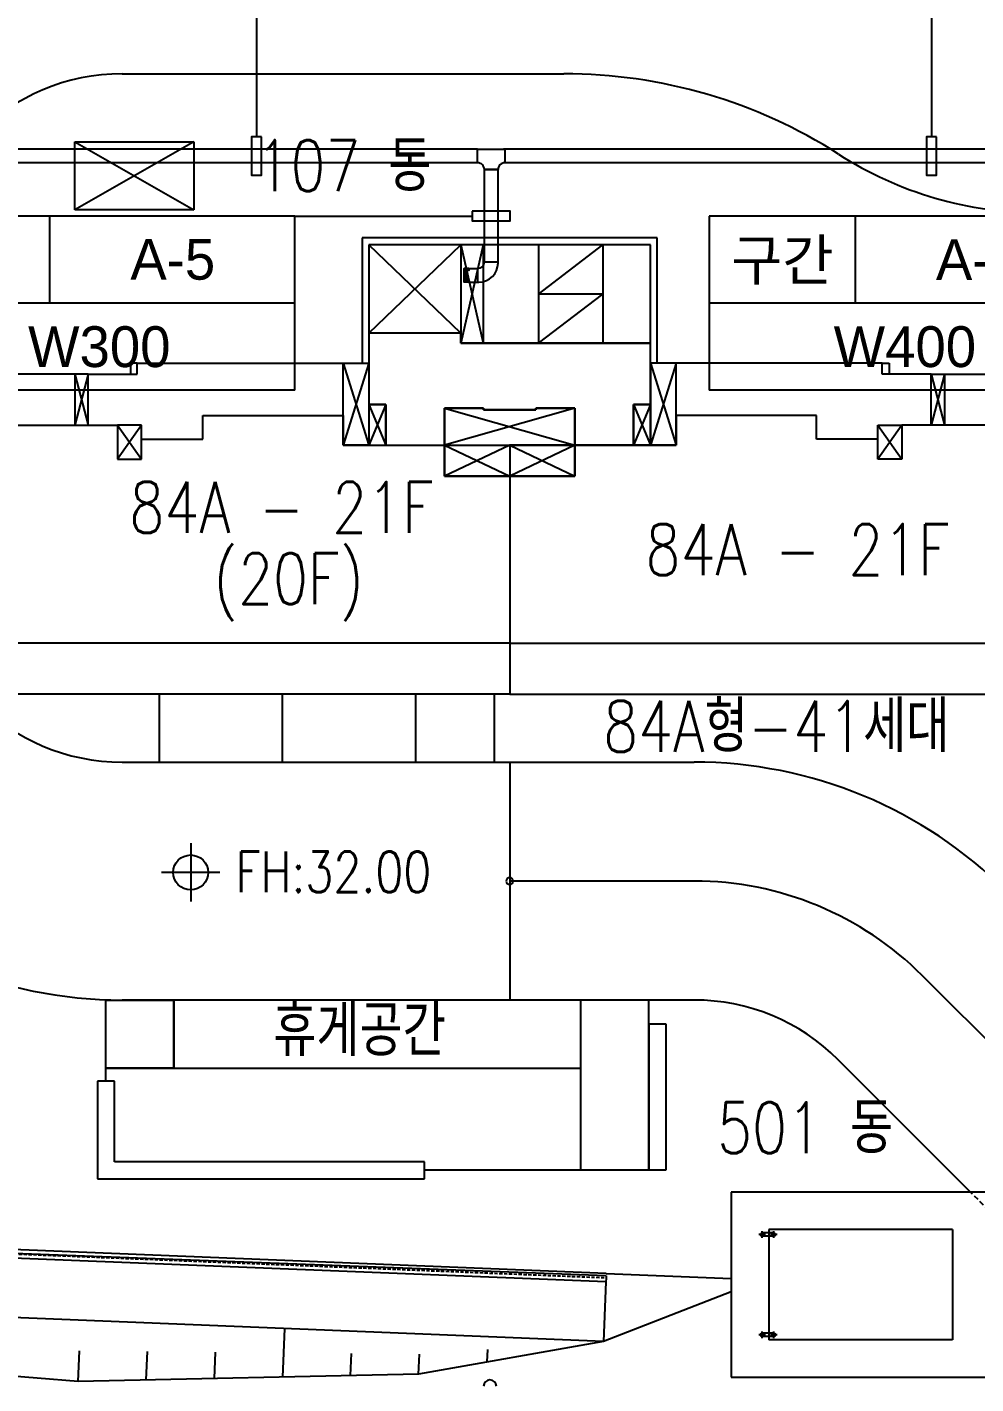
# Model space of a CAD drawing. Header units: millimetres. Extents: x 1145859089 to 1147511753, y -1047484727 to -1047247487.
# Drawn here: x 1147251434 to 1147279347, y -1047447211 to -1047407298 of the extents above; entities that cross this region are included whole.
import ezdxf
from ezdxf.enums import TextEntityAlignment as Align
from ezdxf.xclip import XClip

# ---------------------------------------------------------------- set-up
doc = ezdxf.new("R2010")
doc.units = ezdxf.units.MM
doc.header["$LTSCALE"] = 100
doc.header["$MEASUREMENT"] = 0
doc.header["$XCLIPFRAME"] = 2
doc.linetypes.add('단지배치도$0$HID', pattern=[2.3, 1.5, -0.8])
doc.linetypes.add('단지배치도$0$HIDDEN', pattern=[9.525, 6.35, -3.175])
doc.layers.get('0').update_dxf_attribs({"linetype": 'CONTINUOUS'})
for name, color, linetype in [('0-BLOCK', 2, 'CONTINUOUS'), ('TRAY', 1, 'CONTINUOUS'), ('TRAY(전력용)', 1, 'CONTINUOUS'), ('XREF', 135, 'CONTINUOUS'), ('단지배치도$0$S240910', 33, 'CONTINUOUS'), ('단지배치도$0$W240910', 135, 'CONTINUOUS')]:
    doc.layers.add(name, color=color, linetype=linetype)
doc.styles.add('WL', font='울릉도L_5.TTF')
doc.styles.add('단지배치도$0$WS1', font='romans.shx', dxfattribs={"width": 0.8, "bigfont": 'whgtxt.shx'})

# ---------------------------------------------------------------- blocks, each defined once
blk = doc.blocks.new('단지배치도$0$zw$9902')
at = {"layer": '단지배치도$0$W240910'}
for p, q in [((-6040, -37300, 0), (6951, -37300, 0)), ((-7438, -39300), (-3938, -39300)), ((-7438, -41300), (-7438, -39300)), ((-7438, -39300), (-3938, -41300)), ((-3938, -39300), (-7438, -41300)), ((-3938, -39300), (-3938, -41300)), ((-3938, -41300), (-7438, -41300)), ((9700, -42130, 0), (1020, -42130, 0)), ((1020, -42130, 0), (1020, -45810, 0)), ((9700, -45810, 0), (9700, -42130, 0)), ((3920, -42330, 0), (1220, -42330, 0)), ((1220, -42330, 0), (1220, -44930, 0)), ((3920, -44930, 0), (1220, -42330, 0)), ((1220, -44930, 0), (3920, -42330, 0)), ((4580, -42330, 0), (3920, -42330, 0)), ((3920, -42330, 0), (3920, -45230, 0)), ((3920, -42330, 0), (4580, -45230, 0)), ((4580, -42330, 0), (3920, -45230, 0)), ((9500, -42330, 0), (4580, -42330, 0)), ((4580, -42330, 0), (4580, -45230, 0)), ((6210, -42330, 0), (6210, -45230, 0)), ((6210, -43780, 0), (8100, -42330, 0)), ((8100, -42330, 0), (8100, -45230, 0)), ((9500, -45230, 0), (9500, -42330, 0)), ((8100, -43780, 0), (6210, -43780, 0)), ((6210, -45230, 0), (8100, -43780, 0)), ((3920, -44930, 0), (1220, -44930, 0)), ((1220, -44930, 0), (1220, -47030, 0)), ((3920, -45230, 0), (3920, -44930, 0)), ((3920, -45230, 0), (4580, -45230, 0)), ((9500, -45230, 0), (3920, -45230, 0)), ((4580, -45230, 0), (9500, -45230, 0)), ((9500, -47030, 0), (9500, -45230, 0)), ((-5600, -45810, 0), (-5800, -45810, 0)), ((-5800, -45810, 0), (-5800, -46140, 0)), ((-5600, -46140, 0), (-5600, -45810, 0)), ((-5600, -45810, 0), (460, -45810, 0)), ((460, -48230, 0), (460, -45810, 0)), ((460, -45810, 0), (1220, -45810, 0)), ((460, -45810, 0), (1220, -48230, 0)), ((1220, -45810, 0), (460, -48230, 0)), ((1220, -45810, 0), (1220, -48230, 0)), ((10260, -45810, 0), (9500, -45810, 0)), ((9500, -45810, 0), (9500, -48230, 0)), ((10260, -45810, 0), (9500, -48230, 0)), ((9500, -45810, 0), (10260, -48230, 0)), ((10260, -48230, 0), (10260, -45810, 0)), ((16320, -45810, 0), (10260, -45810, 0)), ((16320, -46140, 0), (16320, -45810, 0)), ((16320, -45810, 0), (16520, -45810, 0)), ((16520, -45810, 0), (16520, -46140, 0)), ((-7435, -46140, 0), (-9670, -46140, 0)), ((-7045, -46140, 0), (-7435, -46140, 0)), ((-7435, -46140, 0), (-7435, -47640, 0)), ((-7435, -46140, 0), (-7045, -47640, 0)), ((-7045, -46140, 0), (-7435, -47640, 0)), ((-7045, -46140, 0), (-5600, -46140, 0)), ((-7045, -47640, 0), (-7045, -46140, 0)), ((17765, -46140, 0), (16320, -46140, 0)), ((17765, -47640, 0), (17765, -46140, 0)), ((17765, -46140, 0), (18155, -46140, 0)), ((18155, -46140, 0), (17765, -47640, 0)), ((17765, -46140, 0), (18155, -47640, 0)), ((18155, -46140, 0), (18155, -47640, 0)), ((18155, -46140, 0), (20390, -46140, 0)), ((1720, -47030, 0), (1220, -47030, 0)), ((1220, -47030, 0), (1220, -48230, 0)), ((1220, -47030, 0), (1720, -47030, 0)), ((1720, -47030, 0), (1220, -48230, 0)), ((1220, -47030, 0), (1720, -48230, 0)), ((1720, -48230, 0), (1720, -47030, 0)), ((1720, -47030, 0), (1720, -48230, 0)), ((9500, -47030, 0), (9000, -47030, 0)), ((9000, -47030, 0), (9000, -48230, 0)), ((9000, -48230, 0), (9000, -47030, 0)), ((9000, -47030, 0), (9500, -47030, 0)), ((9000, -47030, 0), (9500, -48230, 0)), ((9500, -47030, 0), (9000, -48230, 0)), ((9500, -48230, 0), (9500, -47030, 0)), ((-3670, -48050, 0), (-3670, -47350, 0)), ((-3670, -47350, 0), (460, -47350, 0)), ((460, -47350, 0), (460, -48230, 0)), ((4590, -47140, 0), (3440, -47140, 0)), ((3440, -47140, 0), (3440, -48230, 0)), ((3440, -48230, 0), (3440, -47140, 0)), ((3440, -47140, 0), (4590, -47140, 0)), ((7280, -47140, 0), (3440, -48230, 0)), ((3440, -47140, 0), (7280, -48230, 0)), ((4590, -47190, 0), (4590, -47140, 0)), ((4590, -47140, 0), (4590, -47190, 0)), ((6130, -47190, 0), (4590, -47190, 0)), ((4590, -47190, 0), (6130, -47190, 0)), ((7280, -47140, 0), (6130, -47140, 0)), ((6130, -47140, 0), (6130, -47190, 0)), ((6130, -47190, 0), (6130, -47140, 0)), ((6130, -47140, 0), (7280, -47140, 0)), ((7280, -48230, 0), (7280, -47140, 0)), ((7280, -47140, 0), (7280, -48230, 0)), ((14390, -47350, 0), (10260, -47350, 0)), ((10260, -47350, 0), (10260, -48230, 0)), ((14390, -48050, 0), (14390, -47350, 0)), ((-9670, -47640, 0), (-6180, -47640, 0)), ((-7435, -47640, 0), (-7045, -47640, 0)), ((-5475, -47640, 0), (-6180, -47640, 0)), ((-6180, -47640, 0), (-6180, -48640, 0)), ((-6180, -47640, 0), (-5475, -48640, 0)), ((-5475, -47640, 0), (-6180, -48640, 0)), ((-6180, -47640, 0), (-6180, -48640, 0)), ((-5475, -48640, 0), (-5475, -47640, 0)), ((16195, -48640, 0), (16195, -47640, 0)), ((16195, -47640, 0), (16900, -47640, 0)), ((16900, -47640, 0), (16195, -48640, 0)), ((16195, -47640, 0), (16900, -48640, 0)), ((16900, -47640, 0), (16900, -48640, 0)), ((20390, -47640, 0), (16900, -47640, 0)), ((16900, -47640, 0), (16900, -48640, 0)), ((18155, -47640, 0), (17765, -47640, 0)), ((-5475, -48640, 0), (-5475, -48050, 0)), ((-5475, -48050, 0), (-3670, -48050, 0)), ((1220, -48230, 0), (460, -48230, 0)), ((460, -48230, 0), (1220, -48230, 0)), ((1220, -48230, 0), (1720, -48230, 0)), ((1220, -48230, 0), (1720, -48230, 0)), ((1720, -48230, 0), (3440, -48230, 0)), ((1720, -48230, 0), (3440, -48230, 0)), ((3440, -48230, 0), (5360, -48230, 0)), ((3440, -49140, 0), (3440, -48230, 0)), ((3440, -48230, 0), (5360, -48230, 0)), ((5360, -48230, 0), (3440, -49140, 0)), ((3440, -48230, 0), (5360, -49140, 0)), ((3440, -48230, 0), (3440, -49140, 0)), ((7280, -48230, 0), (5360, -48230, 0)), ((5360, -48230, 0), (5360, -49140, 0)), ((5360, -48230, 0), (7280, -48230, 0)), ((5360, -48230, 0), (7280, -49140, 0)), ((7280, -48230, 0), (5360, -49140, 0)), ((5360, -48230, 0), (5360, -49140, 0)), ((7280, -49140, 0), (7280, -48230, 0)), ((7280, -48230, 0), (9000, -48230, 0)), ((9000, -48230, 0), (7280, -48230, 0)), ((7280, -48230, 0), (7280, -49140, 0)), ((9000, -48230, 0), (9500, -48230, 0)), ((9500, -48230, 0), (9000, -48230, 0)), ((9500, -48230, 0), (10260, -48230, 0)), ((10260, -48230, 0), (9500, -48230, 0)), ((16195, -48050, 0), (14390, -48050, 0)), ((16195, -48640, 0), (16195, -48050, 0)), ((-6180, -48640, 0), (-5475, -48640, 0)), ((-6180, -48640, 0), (-5475, -48640, 0)), ((16900, -48640, 0), (16195, -48640, 0)), ((16900, -48640, 0), (16195, -48640, 0)), ((5360, -49140, 0), (3440, -49140, 0)), ((3440, -49140, 0), (5360, -49140, 0)), ((5360, -49140, 0), (7280, -49140, 0)), ((7280, -49140, 0), (5360, -49140, 0)), ((5360, -49140, 0), (5360, -54050, 0)), ((5360, -49140, 0), (5360, -54050, 0)), ((5360, -54050, 0), (-9670, -54050, 0)), ((5360, -54050, 0), (5360, -55550, 0)), ((5360, -54050, 0), (20390, -54050, 0)), ((5360, -55550, 0), (-9670, -55550, 0)), ((-4950, -55549, 0), (-4950, -57550, 0)), ((-1330, -55550, 0), (-1330, -57550, 0)), ((2590, -55550, 0), (2590, -57550, 0)), ((4900, -55550, 0), (4900, -57550, 0)), ((5360, -55550, 0), (20390, -55550, 0)), ((-6040, -57550, 0), (10783, -57550, 0)), ((5360, -57550, 0), (5360, -64550, 0)), ((-4026, -59940), (-4026, -61655)), ((-3168, -60797), (-4883, -60797)), ((10783, -61050), (5360, -61050)), ((21499, -67831, 0), (17500, -63832)), ((-6522, -66934, 0), (-6522, -64550, 0)), ((-6522, -64550, 0), (-4522, -64550, 0)), ((-6522, -66559, 0), (-6522, -64550, 0)), ((10783, -64550), (-6040, -64550)), ((-4522, -66559, 0), (-4522, -64550, 0)), ((-4522, -64550, 0), (-4522, -66559, 0)), ((7449, -69559, 0), (7449, -64559, 0)), ((7449, -69559, 0), (7449, -64559, 0)), ((9449, -69559, 0), (9449, -64559, 0)), ((9449, -65253, 0), (9449, -69559, 0)), ((9449, -69559, 0), (9449, -65253, 0)), ((9449, -65253, 0), (9949, -65253, 0)), ((9949, -65253, 0), (9949, -69559, 0)), ((9949, -65253, 0), (9949, -69559, 0)), ((-6522, -66559, 0), (7449, -66559, 0)), ((-4522, -66559, 0), (-6522, -66559, 0)), ((18917, -70199), (15025, -66307)), ((-6272, -66934, 0), (-6772, -66934, 0)), ((-6772, -66934, 0), (-6772, -69809, 0)), ((-6272, -69309, 0), (-6272, -66934, 0)), ((2853, -69309, 0), (-6272, -69309, 0)), ((2853, -69809, 0), (2853, -69309, 0)), ((-6772, -69809, 0), (2853, -69809, 0)), ((9449, -69559, 0), (2853, -69559, 0)), ((9449, -69559, 0), (7449, -69559, 0)), ((9949, -69559, 0), (9449, -69559, 0)), ((47630, -70199), (11880, -70199)), ((11880, -70199), (11880, -75649)), ((12790, -71549), (12790, -71349)), ((12980, -71399), (12790, -71399)), ((12980, -71299), (12980, -74549)), ((18390, -71299), (12980, -71299)), ((13130, -71399), (12980, -71399)), ((13130, -71549), (13130, -71349)), ((18390, -71299), (18390, -74549)), ((8192, -72844), (-18131, -71783)), ((8202, -72668), (-18023, -71677)), ((8202, -72594), (-18020, -71537)), ((12890, -71449), (12690, -71449)), ((12980, -71499), (12790, -71499)), ((13130, -71499), (12980, -71499)), ((13230, -71449), (13030, -71449)), ((8202, -72594), (11880, -72742)), ((8192, -72844), (8122, -74593)), ((8202, -72668), (8192, -72918)), ((11880, -73136), (8122, -74593)), ((8122, -74593), (-18907, -73503)), ((-1268, -74214), (-1326, -75641)), ((8122, -74593), (2679, -75554)), ((8122, -74593), (2679, -75554)), ((12890, -74399), (12690, -74399)), ((12790, -74499), (12790, -74299)), ((12980, -74349), (12790, -74349)), ((12980, -74449), (12790, -74449)), ((13130, -74349), (12980, -74349)), ((13130, -74449), (12980, -74449)), ((18390, -74549), (12980, -74549)), ((13230, -74399), (13030, -74399)), ((13130, -74499), (13130, -74299)), ((-7338, -75771), (-20219, -74735)), ((-7338, -75771), (-20219, -74735)), ((-7336, -75771), (-7300, -74872)), ((-5332, -75727), (-5299, -74890)), ((-3329, -75684), (-3298, -74909)), ((678, -75597), (704, -74946)), ((2681, -75554), (2705, -74964)), ((4697, -75198), (4712, -74827)), ((2679, -75554), (-7338, -75771)), ((2679, -75554), (-7338, -75771)), ((11880, -75649), (47630, -75649))]:
    blk.add_line(p, q, dxfattribs=at)
at = {"layer": '단지배치도$0$W240910', "linetype": '단지배치도$0$HID'}
blk.add_line((20929, -72211, 0), (18917, -70199), dxfattribs=at)
at = {"layer": '단지배치도$0$W240910', "linetype": '단지배치도$0$HIDDEN', "ltscale": 0.15}
blk.add_line((-18076, -71660), (8197, -72719), dxfattribs=at)
at = {"layer": '단지배치도$0$W240910'}
for centre, radius in [((-4026, -60797), 514), ((12790, -71449), 50), ((13130, -71449), 50), ((12790, -74399), 50), ((13130, -74399), 50)]:
    blk.add_circle(centre, radius, dxfattribs=at)
for centre, radius, start, end in [((-6040, -43300, 0), 13000, 90, 180), ((-6040, -43300, 0), 6000, 90, 180), ((6951, -52300, 0), 15000, 57.3847, 90), ((20965, -30400, 0), 11000, 237.3847, 270), ((-6040, -51550, 0), 13000, 180, 270), ((-6040, -51550, 0), 6000, 180, 270), ((10783, -70550), 13000, 45.0008, 90), ((5360, -61050), 100, 0, 180), ((5360, -61050), 100, 180, 0), ((10783, -70550), 9500, 45.0008, 90), ((10783, -70550), 6000, 45.0008, 90), ((4780, -75913), 188, 0, 180)]:
    blk.add_arc(centre, radius, start, end, dxfattribs=at)
at = {"layer": '단지배치도$0$S240910', "style": '단지배치도$0$WS1', "width": 0.8}
for s, height, p in [('107 동', 1500, (-2118, -40753)), ('84A - 21F', 1500, (-5830, -50810, 0)), ('84A - 21F', 1500, (9358, -52047, 0)), ('(20F)', 1500, (-3352, -52904, 0)), ('FH:32.00', 1200, (-2708, -61380)), ('휴게공간', 1500, (-1597, -66196)), ('501 동', 1500, (11463, -69058))]:
    blk.add_text(s, height=height, dxfattribs=at).set_placement(p)
blk.add_text('84A형-41세대', height=1500, rotation=0, dxfattribs=at).set_placement((8112, -57252, 0))
blk = doc.blocks.new('단지배치도')
blk.add_blockref('단지배치도$0$zw$9902', (141034, 142437))
blk = doc.blocks.new('A$C25E00273')
at = {"layer": 'TRAY(전력용)'}
blk.add_line((-806.11, -2312.16), (-806.11, -2313.16), dxfattribs=at)
blk.add_lwpolyline([(-803.55, -2312.16), (-803.11, -2312.16), (-803.11, -2313.16), (-806.11, -2313.16), (-806.11, -2312.16), (-805.67, -2312.16), (-805.67, -2312.36), (-805.91, -2312.36), (-805.91, -2312.96), (-803.31, -2312.96), (-803.31, -2312.36), (-803.55, -2312.36)], close=True, dxfattribs=at)
at = {"layer": 'TRAY(전력용)', "color": 7}
for centre in [(-805.61, -2312.71), (-805.11, -2312.71), (-804.61, -2312.71), (-804.11, -2312.71), (-803.61, -2312.71)]:
    blk.add_circle(centre, 0.25, dxfattribs=at)
blk = doc.blocks.new('zw$A601')
at = {"layer": 'TRAY(전력용)'}
for p, q in [((-236, 436), (164, 436)), ((-436, 236, 0), (-436, -164, 0))]:
    blk.add_line(p, q, dxfattribs=at)
for centre, radius in [((-436, 436), 200), ((-396, 396), 560)]:
    blk.add_arc(centre, radius, 270, 0, dxfattribs=at)
blk = doc.blocks.new('zw$DA96')
at = {"layer": 'TRAY(전력용)'}
blk.add_lwpolyline([(-400, 0, 0.414214), (-600, 200), (-600, 600), (200, 600), (200, 200, 0.414214), (0, 0), (-400, 0), (0, 0)], format="xyb", dxfattribs=at)
blk = doc.blocks.new('zw$EC20')
at = {"layer": 'TRAY(전력용)'}
for p, q in [((-21284, 4058, 0), (-36284, 4058, 0)), ((2417, 4058, 0), (-20524, 4058, 0)), ((-21284, 3658, 0), (-36284, 3658, 0)), ((2417, 3658, 0), (-20484, 3658, 0)), ((-21084, 749, 0), (-21084, 3458, 0)), ((-20684, 709, 0), (-20684, 3458, 0)), ((-21547, 549), (-21284, 549)), ((-21547, 149), (-21244, 149))]:
    blk.add_line(p, q, dxfattribs=at)
for name, p in [('zw$DA96', (-20684, 3458, 0)), ('zw$A601', (-20848, 313, 0))]:
    blk.add_blockref(name, p, dxfattribs=at)
at = {"layer": 'TRAY(전력용)', "xscale": 133.3333333333332, "yscale": 133.3333333333332, "zscale": 133.3333333333332, "rotation": 270.0000000000046}
blk.add_blockref('A$C25E00273', (286741, -106933), dxfattribs=at)
blk = doc.blocks.new('zw$2F09')
at = {"layer": 'TRAY(전력용)', "lineweight": -2, "ltscale": 0.5}
blk.add_blockref('zw$EC20', (-132762, 21371, 0), dxfattribs=at)
blk = doc.blocks.new('A$C25F07BB0')
at = {"layer": '0-BLOCK', "color": 6}
blk.add_line((0, 0), (0, 7822), dxfattribs=at)
blk.add_lwpolyline([(217, 7822), (-217, 7822), (-217, 9504), (217, 9504)], close=True, dxfattribs=at)
blk = doc.blocks.new('A$C4F4C36A7')
at = {"layer": 'TRAY', "color": 6}
for p, q in [((0, 5124), (0, 2562)), ((5756, 5124), (0, 5124)), ((11512, 5124), (5756, 5124)), ((11512, 2562), (11512, 5124)), ((0, 2562), (0, 0)), ((5756, 2562), (0, 2562)), ((11512, 2562), (5756, 2562)), ((11512, 2562), (5756, 2562)), ((11512, 0), (11512, 2562)), ((5756, 0), (0, 0)), ((11512, 0), (5756, 0))]:
    blk.add_line(p, q, dxfattribs=at)
blk = doc.blocks.new('A$C28682198')
at = {"color": 6}
blk.add_line((4301, 2562), (4301, 5124), dxfattribs=at)
blk.add_blockref('A$C4F4C36A7', (0, 0))

msp = doc.modelspace()

# ---------------------------------------------------------------- block references
at = {"layer": '0-BLOCK', "xscale": -0.6666666666666666, "yscale": 0.6666666666666666, "zscale": 0.6666666666666666}
for p, rotation in [((1147258181.524714, -1047405314.597791, 0), 180.0000127658332), ((1147278042.725089, -1047405314.597791, 0), 180.0000127658332), ((1147259313.033148, -1047412854.659458, 0), 270.0000063828872)]:
    msp.add_blockref('A$C25F07BB0', p, dxfattribs=dict(at, rotation=rotation))
at = {"layer": '0-BLOCK', "rotation": 359.9999968060735}
for p in [(1147247801.123746, -1047417978.78629, 0), (1147271502.525525, -1047417978.78629, 0)]:
    msp.add_blockref('A$C28682198', p, dxfattribs=at)
at = {"layer": 'TRAY(전력용)', "ltscale": 2}
msp.add_blockref('zw$2F09', (1147418733.945579, -1047436318.934696, 0), dxfattribs=at)
at = {"layer": 'XREF'}
ref = msp.add_blockref('단지배치도', (1147119237.834579, -1047513806.462535), dxfattribs=at)
XClip(ref).set_block_clipping_path([(72982.4064819524, 34919.7593965298), (360382.4067475507, 255319.7593436697)])

# ---------------------------------------------------------------- texts
at = {"layer": '0-BLOCK', "color": 2, "style": 'WL'}
for s, p in [('구간', (1147273652.781775, -1047414135.690783, 0)), ('A-3', (1147279420.715609, -1047414135.690978, 0)), ('A-5', (1147255719.313831, -1047414135.690978, 0)), ('W300', (1147253557.078043, -1047416697.754845, 0)), ('W400', (1147277258.479821, -1047416697.754845, 0))]:
    msp.add_text(s, height=1200, dxfattribs=at).set_placement(p, align=Align.MIDDLE)

doc.saveas('drawing.dxf')
